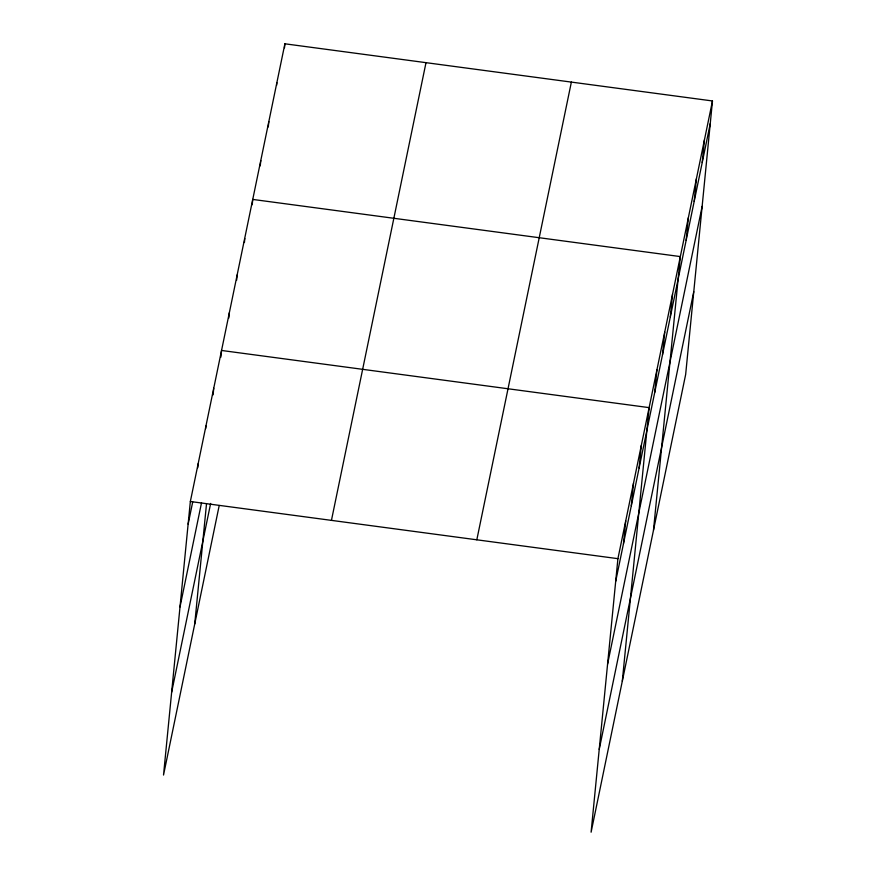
<?xml version="1.0" encoding="UTF-8"?>
<svg xmlns="http://www.w3.org/2000/svg" width="876" height="876" viewBox="0 0 876 876"><rect width="100%" height="100%" fill="white"/><g stroke="black" fill="none" stroke-linecap="round" stroke-linejoin="round"><path stroke-width="1.31" d="M712.473 100.959L617.919 558.669L591.103 832.2L685.656 374.49L712.473 100.959L284.897 43.8L190.344 501.51L163.527 775.041L219.208 505.507M197.757 467.74L198.151 463.754M205.685 428.649L205.948 425.988M213.098 394.879L213.744 388.232M194.724 623.997L206.506 503.875M220.894 357.123L221.551 350.466L649.127 407.625L622.31 681.156M228.822 318.032L229.348 312.71M236.629 280.265L237.144 274.944M244.426 242.51L244.82 238.513M252.222 204.743L252.748 199.421L680.323 256.58L653.507 530.111M260.26 165.838L260.785 160.516M268.297 126.932L268.822 121.611M276.597 85.366L276.86 82.705M284.503 47.797L284.897 43.8M623.504 543.536L625.727 520.913M631.3 505.78L633.523 483.147M639.108 468.014L641.32 445.391M654.711 392.492L656.923 369.869M662.508 354.736L664.731 332.103M670.304 316.97L672.527 294.347M686.149 240.309L688.361 217.675M694.186 201.403L696.398 178.77M702.223 162.498L704.435 139.864M188.132 524.144L192.698 502.003M180.007 606.937L201.524 502.769M171.641 692.248L210.645 503.437M331.446 520.377L425.999 62.667M476.818 539.813L571.371 82.092M615.708 581.303L710.261 123.593M607.583 664.096L702.136 206.386M599.217 749.407L693.77 291.686M190.344 501.51L617.919 558.669"/></g></svg>
